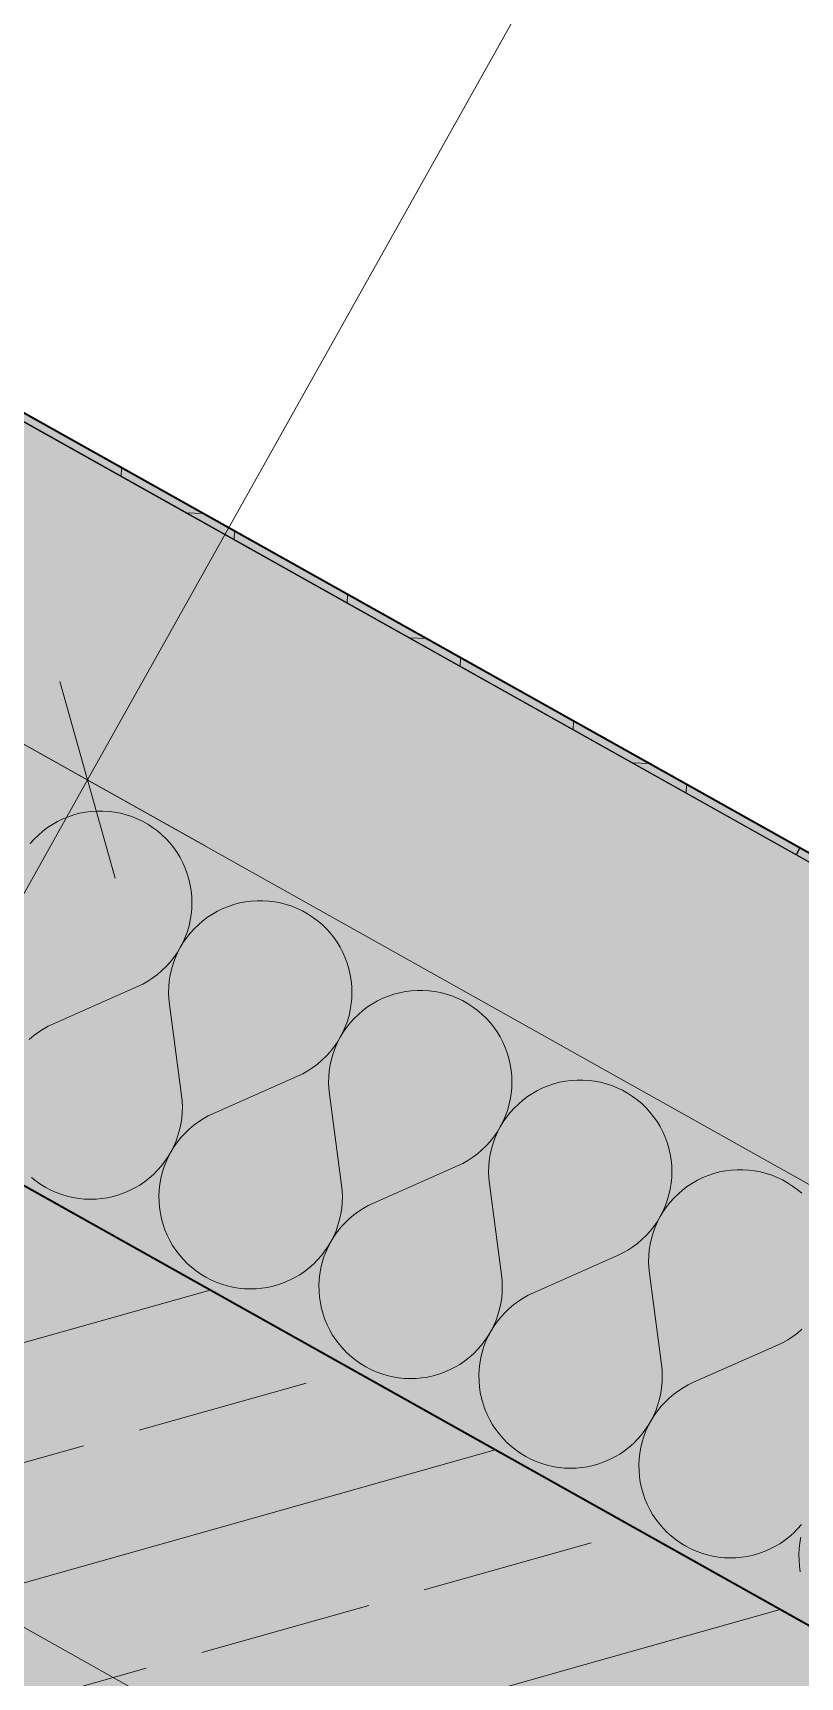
# Model space of a CAD drawing. Header units: metres. Extents: x -27.1 to 50.1, y 105.7 to 163.4.
# Drawn here: x 1.518 to 1.916, y 125.799 to 126.653 of the extents above; entities that cross this region are included whole.
import ezdxf

# ---------------------------------------------------------------- set-up
doc = ezdxf.new("R2010")
doc.units = ezdxf.units.M
doc.header["$MEASUREMENT"] = 0
doc.linetypes.add('Strichpunktlinie', pattern=[0.006703, 0.003528, -0.001764, 0, -0.001411])
doc.linetypes.add('Wipeout_Contour', pattern=[1, 0, -1])
for name, color, linetype in [('00  Raster', 7, 'Continuous'), ('10  Fassade', 7, 'Continuous'), ('10  Fassade_Deckschraffur', 7, 'Continuous'), ('10  Fassade_Schnittschraffur', 7, 'Continuous'), ('10  Treppen + Rampen', 7, 'Continuous'), ('10  Wand Massiv', 7, 'Continuous'), ('10  Wand Massiv_Schnittschraffur', 7, 'Continuous'), ('Neubau_10  Treppen + Rampen', 7, 'Continuous'), ('Neubau_40  Bemaßung 1_50 Achse', 7, 'Continuous')]:
    doc.layers.add(name, color=color, linetype=linetype)
pattern_1 = [(195.73796, (0, 0), (-0.03254858, 0.11550147), []), (195.73796, (0.01627, -0.05775), (-0.03254858, 0.11550147), [0.09, -0.03])]

# ---------------------------------------------------------------- blocks, each defined once
blk = doc.blocks.new('*X3', base_point=(-0.16283, 98.00747))
at = {"layer": '10  Wand Massiv_Schnittschraffur', "color": 98, "linetype": 'Continuous', "lineweight": 13, "ltscale": 1000, "true_color": 0x000100}
for p, q in [((1.53036, 126.24337), (1.5277, 126.24186)), ((1.53311, 126.24471), (1.53036, 126.24337)), ((1.53594, 126.24586), (1.53311, 126.24471)), ((1.53883, 126.24683), (1.53594, 126.24586)), ((1.54179, 126.24762), (1.53883, 126.24683)), ((1.54479, 126.24821), (1.54179, 126.24762)), ((1.54782, 126.24861), (1.54479, 126.24821)), ((1.55086, 126.24882), (1.54782, 126.24861)), ((1.55392, 126.24882), (1.55086, 126.24882)), ((1.55697, 126.24864), (1.55392, 126.24882)), ((1.56, 126.24825), (1.55697, 126.24864)), ((1.563, 126.24768), (1.56, 126.24825)), ((1.56596, 126.24691), (1.563, 126.24768)), ((1.56886, 126.24595), (1.56596, 126.24691)), ((1.5717, 126.24481), (1.56886, 126.24595)), ((1.57445, 126.24349), (1.5717, 126.24481)), ((1.57712, 126.242), (1.57445, 126.24349)), ((1.57968, 126.24034), (1.57712, 126.242)), ((1.5182, 126.23423), (1.51615, 126.23196)), ((1.52038, 126.23636), (1.5182, 126.23423)), ((1.5227, 126.23835), (1.52038, 126.23636)), ((1.52515, 126.24019), (1.5227, 126.23835)), ((1.5277, 126.24186), (1.52515, 126.24019)), ((1.58214, 126.23851), (1.57968, 126.24034)), ((1.58447, 126.23654), (1.58214, 126.23851)), ((1.58667, 126.23442), (1.58447, 126.23654)), ((1.58873, 126.23216), (1.58667, 126.23442)), ((1.59064, 126.22977), (1.58873, 126.23216)), ((1.59239, 126.22727), (1.59064, 126.22977)), ((1.59398, 126.22466), (1.59239, 126.22727)), ((1.59539, 126.22195), (1.59398, 126.22466)), ((1.59663, 126.21916), (1.59539, 126.22195)), ((1.59769, 126.21629), (1.59663, 126.21916)), ((1.59857, 126.21337), (1.59769, 126.21629)), ((1.59925, 126.21039), (1.59857, 126.21337)), ((1.59974, 126.20737), (1.59925, 126.21039)), ((1.60004, 126.20433), (1.59974, 126.20737)), ((1.60014, 126.20128), (1.60004, 126.20433)), ((1.60005, 126.19822), (1.60014, 126.20128)), ((1.61902, 126.19931), (1.61619, 126.19815)), ((1.62192, 126.20028), (1.61902, 126.19931)), ((1.62487, 126.20107), (1.62192, 126.20028)), ((1.62787, 126.20166), (1.62487, 126.20107)), ((1.6309, 126.20206), (1.62787, 126.20166)), ((1.63395, 126.20226), (1.6309, 126.20206)), ((1.637, 126.20227), (1.63395, 126.20226)), ((1.64005, 126.20208), (1.637, 126.20227)), ((1.64309, 126.2017), (1.64005, 126.20208)), ((1.64609, 126.20112), (1.64309, 126.2017)), ((1.64905, 126.20036), (1.64609, 126.20112)), ((1.65195, 126.1994), (1.64905, 126.20036)), ((1.65478, 126.19826), (1.65195, 126.1994)), ((1.59859, 126.18918), (1.59927, 126.19216)), ((1.59927, 126.19216), (1.59976, 126.19518)), ((1.59976, 126.19518), (1.60005, 126.19822)), ((1.60579, 126.1918), (1.60347, 126.18981)), ((1.60823, 126.19364), (1.60579, 126.1918)), ((1.61079, 126.19531), (1.60823, 126.19364)), ((1.61344, 126.19682), (1.61079, 126.19531)), ((1.61619, 126.19815), (1.61344, 126.19682)), ((1.65754, 126.19694), (1.65478, 126.19826)), ((1.6602, 126.19545), (1.65754, 126.19694)), ((1.66277, 126.19378), (1.6602, 126.19545)), ((1.66522, 126.19196), (1.66277, 126.19378)), ((1.66755, 126.18999), (1.66522, 126.19196)), ((1.59544, 126.18059), (1.59667, 126.18338)), ((1.59734, 126.18301), (1.5956, 126.1805)), ((1.59667, 126.18338), (1.59773, 126.18625)), ((1.59924, 126.18541), (1.59734, 126.18301)), ((1.59773, 126.18625), (1.59859, 126.18918)), ((1.60128, 126.18768), (1.59924, 126.18541)), ((1.60347, 126.18981), (1.60128, 126.18768)), ((1.66975, 126.18786), (1.66755, 126.18999)), ((1.67181, 126.18561), (1.66975, 126.18786)), ((1.67372, 126.18322), (1.67181, 126.18561)), ((1.67547, 126.18072), (1.67372, 126.18322)), ((1.5907, 126.17276), (1.59244, 126.17526)), ((1.59262, 126.17516), (1.5914, 126.17236)), ((1.59244, 126.17526), (1.59403, 126.17788)), ((1.59403, 126.17788), (1.59262, 126.17516)), ((1.59403, 126.17788), (1.59544, 126.18059)), ((1.5956, 126.1805), (1.59403, 126.17788)), ((1.67706, 126.17811), (1.67547, 126.18072)), ((1.67848, 126.1754), (1.67706, 126.17811)), ((1.67972, 126.17261), (1.67848, 126.1754)), ((1.58222, 126.164), (1.58454, 126.16598)), ((1.58454, 126.16598), (1.58674, 126.16811)), ((1.58674, 126.16811), (1.58879, 126.17037)), ((1.58879, 126.17037), (1.5907, 126.17276)), ((1.5895, 126.16656), (1.58883, 126.16358)), ((1.59035, 126.16949), (1.5895, 126.16656)), ((1.5914, 126.17236), (1.59035, 126.16949)), ((1.68078, 126.16974), (1.67972, 126.17261)), ((1.68165, 126.16681), (1.68078, 126.16974)), ((1.68234, 126.16383), (1.68165, 126.16681)), ((1.57179, 126.15768), (1.52824, 126.13841)), ((1.57179, 126.15768), (1.57454, 126.159)), ((1.57454, 126.159), (1.57721, 126.1605)), ((1.57721, 126.1605), (1.57977, 126.16217)), ((1.57977, 126.16217), (1.58222, 126.164)), ((1.58807, 126.15752), (1.58799, 126.15446)), ((1.58835, 126.16056), (1.58807, 126.15752)), ((1.58883, 126.16358), (1.58835, 126.16056)), ((1.68283, 126.16082), (1.68234, 126.16383)), ((1.68313, 126.15778), (1.68283, 126.16082)), ((1.68323, 126.15472), (1.68313, 126.15778)), ((1.58799, 126.15446), (1.5881, 126.15141)), ((1.5881, 126.15141), (1.58841, 126.14837)), ((1.58841, 126.14837), (1.59471, 126.10117)), ((1.68236, 126.14561), (1.68284, 126.14863)), ((1.68284, 126.14863), (1.68313, 126.15167)), ((1.68313, 126.15167), (1.68323, 126.15472)), ((1.69387, 126.14876), (1.69132, 126.14708)), ((1.69653, 126.15027), (1.69387, 126.14876)), ((1.69928, 126.1516), (1.69653, 126.15027)), ((1.70211, 126.15276), (1.69928, 126.1516)), ((1.705, 126.15373), (1.70211, 126.15276)), ((1.70796, 126.15451), (1.705, 126.15373)), ((1.71096, 126.15511), (1.70796, 126.15451)), ((1.71399, 126.15551), (1.71096, 126.15511)), ((1.71703, 126.15571), (1.71399, 126.15551)), ((1.72009, 126.15572), (1.71703, 126.15571)), ((1.72314, 126.15553), (1.72009, 126.15572)), ((1.72617, 126.15515), (1.72314, 126.15553)), ((1.72917, 126.15457), (1.72617, 126.15515)), ((1.73213, 126.1538), (1.72917, 126.15457)), ((1.73503, 126.15285), (1.73213, 126.1538)), ((1.73787, 126.15171), (1.73503, 126.15285)), ((1.74062, 126.15039), (1.73787, 126.15171)), ((1.74329, 126.14889), (1.74062, 126.15039)), ((1.74585, 126.14723), (1.74329, 126.14889)), ((1.67976, 126.13683), (1.68081, 126.1397)), ((1.68081, 126.1397), (1.68168, 126.14263)), ((1.68168, 126.14263), (1.68236, 126.14561)), ((1.68437, 126.14112), (1.68232, 126.13885)), ((1.68655, 126.14326), (1.68437, 126.14112)), ((1.68887, 126.14525), (1.68655, 126.14326)), ((1.69132, 126.14708), (1.68887, 126.14525)), ((1.74831, 126.14541), (1.74585, 126.14723)), ((1.75064, 126.14343), (1.74831, 126.14541)), ((1.75284, 126.14131), (1.75064, 126.14343)), ((1.7549, 126.13905), (1.75284, 126.14131)), ((1.51795, 126.1322), (1.51565, 126.13026)), ((1.52037, 126.13399), (1.51795, 126.1322)), ((1.5229, 126.13563), (1.52037, 126.13399)), ((1.52553, 126.1371), (1.5229, 126.13563)), ((1.52824, 126.13841), (1.52553, 126.1371)), ((1.67553, 126.12871), (1.67711, 126.13133)), ((1.67711, 126.13133), (1.67571, 126.12861)), ((1.67711, 126.13133), (1.67852, 126.13404)), ((1.67869, 126.13395), (1.67711, 126.13133)), ((1.67852, 126.13404), (1.67976, 126.13683)), ((1.68042, 126.13646), (1.67869, 126.13395)), ((1.68232, 126.13885), (1.68042, 126.13646)), ((1.75681, 126.13667), (1.7549, 126.13905)), ((1.75856, 126.13416), (1.75681, 126.13667)), ((1.76015, 126.13155), (1.75856, 126.13416)), ((1.76156, 126.12885), (1.76015, 126.13155)), ((1.66982, 126.12155), (1.67188, 126.12382)), ((1.67188, 126.12382), (1.67378, 126.12621)), ((1.67344, 126.12294), (1.67258, 126.12001)), ((1.67448, 126.12581), (1.67344, 126.12294)), ((1.67378, 126.12621), (1.67553, 126.12871)), ((1.67571, 126.12861), (1.67448, 126.12581)), ((1.76281, 126.12605), (1.76156, 126.12885)), ((1.76386, 126.12319), (1.76281, 126.12605)), ((1.76474, 126.12026), (1.76386, 126.12319)), ((1.65763, 126.11245), (1.66029, 126.11395)), ((1.66029, 126.11395), (1.66285, 126.11562)), ((1.66285, 126.11562), (1.6653, 126.11745)), ((1.6653, 126.11745), (1.66763, 126.11943)), ((1.66763, 126.11943), (1.66982, 126.12155)), ((1.67144, 126.11401), (1.67116, 126.11096)), ((1.67191, 126.11703), (1.67144, 126.11401)), ((1.67258, 126.12001), (1.67191, 126.11703)), ((1.76542, 126.11728), (1.76474, 126.12026)), ((1.76591, 126.11427), (1.76542, 126.11728)), ((1.76621, 126.11122), (1.76591, 126.11427)), ((1.65488, 126.11113), (1.61133, 126.09186)), ((1.65488, 126.11113), (1.65763, 126.11245)), ((1.67116, 126.11096), (1.67107, 126.10791)), ((1.67107, 126.10791), (1.67119, 126.10486)), ((1.76631, 126.10817), (1.76621, 126.11122)), ((1.76622, 126.10512), (1.76631, 126.10817)), ((1.78519, 126.1062), (1.78236, 126.10505)), ((1.78809, 126.10718), (1.78519, 126.1062)), ((1.79104, 126.10796), (1.78809, 126.10718)), ((1.79404, 126.10855), (1.79104, 126.10796)), ((1.79707, 126.10895), (1.79404, 126.10855)), ((1.80012, 126.10916), (1.79707, 126.10895)), ((1.80318, 126.10916), (1.80012, 126.10916)), ((1.80623, 126.10898), (1.80318, 126.10916)), ((1.80926, 126.10859), (1.80623, 126.10898)), ((1.81226, 126.10802), (1.80926, 126.10859)), ((1.81522, 126.10725), (1.81226, 126.10802)), ((1.81812, 126.10629), (1.81522, 126.10725)), ((1.82095, 126.10515), (1.81812, 126.10629)), ((1.59502, 126.09817), (1.59471, 126.10117)), ((1.59513, 126.09516), (1.59502, 126.09817)), ((1.67119, 126.10486), (1.67149, 126.10181)), ((1.67149, 126.10181), (1.6778, 126.05461)), ((1.76476, 126.09608), (1.76544, 126.09906)), ((1.76544, 126.09906), (1.76593, 126.10207)), ((1.76593, 126.10207), (1.76622, 126.10512)), ((1.77196, 126.09869), (1.76964, 126.0967)), ((1.7744, 126.10053), (1.77196, 126.09869)), ((1.77696, 126.10221), (1.7744, 126.10053)), ((1.77961, 126.10371), (1.77696, 126.10221)), ((1.78236, 126.10505), (1.77961, 126.10371)), ((1.82371, 126.10383), (1.82095, 126.10515)), ((1.82638, 126.10234), (1.82371, 126.10383)), ((1.82894, 126.10068), (1.82638, 126.10234)), ((1.83139, 126.09886), (1.82894, 126.10068)), ((1.83372, 126.09688), (1.83139, 126.09886)), ((1.83592, 126.09476), (1.83372, 126.09688)), ((1.59433, 126.08617), (1.59479, 126.08915)), ((1.59479, 126.08915), (1.59505, 126.09215)), ((1.59505, 126.09215), (1.59513, 126.09516)), ((1.60599, 126.08908), (1.60346, 126.08744)), ((1.60861, 126.09055), (1.60599, 126.08908)), ((1.61133, 126.09186), (1.60861, 126.09055)), ((1.76161, 126.08748), (1.76284, 126.09028)), ((1.76351, 126.08991), (1.76177, 126.08739)), ((1.76284, 126.09028), (1.7639, 126.09315)), ((1.76541, 126.0923), (1.76351, 126.08991)), ((1.7639, 126.09315), (1.76476, 126.09608)), ((1.76745, 126.09457), (1.76541, 126.0923)), ((1.76964, 126.0967), (1.76745, 126.09457)), ((1.83798, 126.0925), (1.83592, 126.09476)), ((1.83989, 126.09011), (1.83798, 126.0925)), ((1.84164, 126.08761), (1.83989, 126.09011)), ((1.59185, 126.0775), (1.59286, 126.08033)), ((1.59286, 126.08033), (1.59369, 126.08323)), ((1.59369, 126.08323), (1.59433, 126.08617)), ((1.59656, 126.08162), (1.59453, 126.0794)), ((1.59874, 126.0837), (1.59656, 126.08162)), ((1.60104, 126.08565), (1.59874, 126.0837)), ((1.60346, 126.08744), (1.60104, 126.08565)), ((1.75687, 126.07965), (1.75861, 126.08216)), ((1.75879, 126.08206), (1.75757, 126.07926)), ((1.75861, 126.08216), (1.7602, 126.08477)), ((1.7602, 126.08477), (1.75879, 126.08206)), ((1.7602, 126.08477), (1.76161, 126.08748)), ((1.76177, 126.08739), (1.7602, 126.08477)), ((1.84323, 126.085), (1.84164, 126.08761)), ((1.84465, 126.08229), (1.84323, 126.085)), ((1.84589, 126.0795), (1.84465, 126.08229)), ((1.58778, 126.06944), (1.5893, 126.07204)), ((1.58931, 126.07204), (1.58789, 126.06938)), ((1.5893, 126.07204), (1.59066, 126.07473)), ((1.59089, 126.0746), (1.58931, 126.07204)), ((1.59066, 126.07473), (1.59185, 126.0775)), ((1.59263, 126.07706), (1.59089, 126.0746)), ((1.59453, 126.0794), (1.59263, 126.07706)), ((1.74839, 126.07089), (1.75071, 126.07287)), ((1.75071, 126.07287), (1.75291, 126.075)), ((1.75291, 126.075), (1.75496, 126.07726)), ((1.75496, 126.07726), (1.75687, 126.07965)), ((1.75567, 126.07345), (1.755, 126.07047)), ((1.75652, 126.07639), (1.75567, 126.07345)), ((1.75757, 126.07926), (1.75652, 126.07639)), ((1.84695, 126.07664), (1.84589, 126.0795)), ((1.84782, 126.07371), (1.84695, 126.07664)), ((1.84851, 126.07073), (1.84782, 126.07371)), ((1.58226, 126.0623), (1.58425, 126.06456)), ((1.58425, 126.06456), (1.58609, 126.06695)), ((1.58557, 126.06382), (1.58468, 126.06094)), ((1.58665, 126.06664), (1.58557, 126.06382)), ((1.58609, 126.06695), (1.58778, 126.06944)), ((1.58789, 126.06938), (1.58665, 126.06664)), ((1.73796, 126.06457), (1.69441, 126.0453)), ((1.73796, 126.06457), (1.74071, 126.0659)), ((1.74071, 126.0659), (1.74338, 126.0674)), ((1.74338, 126.0674), (1.74594, 126.06906)), ((1.74594, 126.06906), (1.74839, 126.07089)), ((1.75424, 126.06441), (1.75416, 126.06136)), ((1.75452, 126.06745), (1.75424, 126.06441)), ((1.755, 126.07047), (1.75452, 126.06745)), ((1.849, 126.06771), (1.84851, 126.07073)), ((1.8493, 126.06467), (1.849, 126.06771)), ((1.8494, 126.06162), (1.8493, 126.06467)), ((1.8832, 126.0626), (1.88016, 126.0624)), ((1.88626, 126.06261), (1.8832, 126.0626)), ((1.88931, 126.06242), (1.88626, 126.06261)), ((1.51682, 126.05846), (1.51918, 126.05659)), ((1.51918, 126.05659), (1.52166, 126.05488)), ((1.52166, 126.05488), (1.52424, 126.05332)), ((1.57041, 126.05311), (1.573, 126.05464)), ((1.573, 126.05464), (1.57549, 126.05633)), ((1.57549, 126.05633), (1.57787, 126.05818)), ((1.57787, 126.05818), (1.58013, 126.06017)), ((1.58013, 126.06017), (1.58226, 126.0623)), ((1.58346, 126.05505), (1.58313, 126.05205)), ((1.58398, 126.05802), (1.58346, 126.05505)), ((1.58468, 126.06094), (1.58398, 126.05802)), ((1.6781, 126.05162), (1.6778, 126.05461)), ((1.75416, 126.06136), (1.75427, 126.0583)), ((1.75427, 126.0583), (1.75458, 126.05526)), ((1.75458, 126.05526), (1.76088, 126.00806)), ((1.84853, 126.0525), (1.84901, 126.05552)), ((1.84901, 126.05552), (1.8493, 126.05856)), ((1.8493, 126.05856), (1.8494, 126.06162)), ((1.86004, 126.05565), (1.85749, 126.05398)), ((1.8627, 126.05716), (1.86004, 126.05565)), ((1.86545, 126.0585), (1.8627, 126.05716)), ((1.86828, 126.05965), (1.86545, 126.0585)), ((1.87117, 126.06062), (1.86828, 126.05965)), ((1.87413, 126.06141), (1.87117, 126.06062)), ((1.87713, 126.062), (1.87413, 126.06141)), ((1.88016, 126.0624), (1.87713, 126.062)), ((1.89234, 126.06204), (1.88931, 126.06242)), ((1.89534, 126.06147), (1.89234, 126.06204)), ((1.8983, 126.0607), (1.89534, 126.06147)), ((1.9012, 126.05974), (1.8983, 126.0607)), ((1.90404, 126.0586), (1.9012, 126.05974)), ((1.90679, 126.05728), (1.90404, 126.0586)), ((1.90946, 126.05579), (1.90679, 126.05728)), ((1.91202, 126.05413), (1.90946, 126.05579)), ((1.91448, 126.0523), (1.91202, 126.05413)), ((1.52424, 126.05332), (1.52691, 126.05193)), ((1.52691, 126.05193), (1.52966, 126.05072)), ((1.52966, 126.05072), (1.53249, 126.04968)), ((1.53249, 126.04968), (1.53538, 126.04882)), ((1.53538, 126.04882), (1.53831, 126.04814)), ((1.53831, 126.04814), (1.54129, 126.04765)), ((1.54129, 126.04765), (1.54428, 126.04735)), ((1.54428, 126.04735), (1.54729, 126.04724)), ((1.54729, 126.04724), (1.5503, 126.04733)), ((1.5503, 126.04733), (1.5533, 126.0476)), ((1.5533, 126.0476), (1.55628, 126.04806)), ((1.55628, 126.04806), (1.55922, 126.04871)), ((1.55922, 126.04871), (1.56212, 126.04954)), ((1.56212, 126.04954), (1.56495, 126.05055)), ((1.56495, 126.05055), (1.56772, 126.05174)), ((1.56772, 126.05174), (1.57041, 126.05311)), ((1.58313, 126.05205), (1.58298, 126.04905)), ((1.58298, 126.04905), (1.58303, 126.04603)), ((1.58303, 126.04603), (1.58327, 126.04303)), ((1.67787, 126.0426), (1.67814, 126.0456)), ((1.67822, 126.04861), (1.6781, 126.05162)), ((1.67814, 126.0456), (1.67822, 126.04861)), ((1.84593, 126.04373), (1.84698, 126.04659)), ((1.84849, 126.04575), (1.84659, 126.04335)), ((1.84698, 126.04659), (1.84785, 126.04952)), ((1.84785, 126.04952), (1.84853, 126.0525)), ((1.85054, 126.04802), (1.84849, 126.04575)), ((1.85272, 126.05015), (1.85054, 126.04802)), ((1.85504, 126.05214), (1.85272, 126.05015)), ((1.85749, 126.05398), (1.85504, 126.05214)), ((1.91681, 126.05033), (1.91448, 126.0523)), ((1.58327, 126.04303), (1.5837, 126.04005)), ((1.5837, 126.04005), (1.58432, 126.0371)), ((1.58432, 126.0371), (1.58512, 126.0342)), ((1.67677, 126.03668), (1.67742, 126.03962)), ((1.67742, 126.03962), (1.67787, 126.0426)), ((1.68182, 126.03715), (1.67965, 126.03506)), ((1.68413, 126.03909), (1.68182, 126.03715)), ((1.68654, 126.04089), (1.68413, 126.03909)), ((1.68907, 126.04252), (1.68654, 126.04089)), ((1.6917, 126.044), (1.68907, 126.04252)), ((1.69441, 126.0453), (1.6917, 126.044)), ((1.8417, 126.03561), (1.84328, 126.03822)), ((1.84328, 126.03822), (1.84188, 126.03551)), ((1.84328, 126.03822), (1.84469, 126.04093)), ((1.84486, 126.04084), (1.84328, 126.03822)), ((1.84469, 126.04093), (1.84593, 126.04373)), ((1.84659, 126.04335), (1.84486, 126.04084)), ((1.58512, 126.0342), (1.5861, 126.03135)), ((1.5861, 126.03135), (1.58726, 126.02857)), ((1.58726, 126.02857), (1.5886, 126.02587)), ((1.67375, 126.02817), (1.67494, 126.03094)), ((1.67572, 126.0305), (1.67398, 126.02805)), ((1.67494, 126.03094), (1.67595, 126.03378)), ((1.67761, 126.03285), (1.67572, 126.0305)), ((1.67595, 126.03378), (1.67677, 126.03668)), ((1.67965, 126.03506), (1.67761, 126.03285)), ((1.83599, 126.02845), (1.83805, 126.03071)), ((1.83805, 126.03071), (1.83995, 126.0331)), ((1.83961, 126.02983), (1.83875, 126.0269)), ((1.84065, 126.03271), (1.83961, 126.02983)), ((1.83995, 126.0331), (1.8417, 126.03561)), ((1.84188, 126.03551), (1.84065, 126.03271)), ((1.5886, 126.02587), (1.5901, 126.02326)), ((1.5901, 126.02326), (1.59176, 126.02075)), ((1.59176, 126.02075), (1.59358, 126.01835)), ((1.66733, 126.01801), (1.66918, 126.02039)), ((1.66973, 126.02008), (1.66866, 126.01727)), ((1.66918, 126.02039), (1.67086, 126.02289)), ((1.67098, 126.02283), (1.66973, 126.02008)), ((1.67086, 126.02289), (1.67239, 126.02549)), ((1.67239, 126.02548), (1.67098, 126.02283)), ((1.67239, 126.02549), (1.67375, 126.02817)), ((1.67398, 126.02805), (1.67239, 126.02548)), ((1.8238, 126.01935), (1.82646, 126.02084)), ((1.82646, 126.02084), (1.82902, 126.02251)), ((1.82902, 126.02251), (1.83147, 126.02434)), ((1.83147, 126.02434), (1.8338, 126.02632)), ((1.8338, 126.02632), (1.83599, 126.02845)), ((1.83761, 126.0209), (1.83733, 126.01786)), ((1.83808, 126.02392), (1.83761, 126.0209)), ((1.83875, 126.0269), (1.83808, 126.02392)), ((1.59358, 126.01835), (1.59555, 126.01607)), ((1.59555, 126.01607), (1.59766, 126.01392)), ((1.59766, 126.01392), (1.5999, 126.01191)), ((1.5999, 126.01191), (1.60226, 126.01004)), ((1.65858, 126.00978), (1.66096, 126.01162)), ((1.66096, 126.01162), (1.66322, 126.01362)), ((1.66322, 126.01362), (1.66534, 126.01575)), ((1.66534, 126.01575), (1.66733, 126.01801)), ((1.66706, 126.01146), (1.66654, 126.0085)), ((1.66777, 126.01439), (1.66706, 126.01146)), ((1.66866, 126.01727), (1.66777, 126.01439)), ((1.82105, 126.01802), (1.7775, 125.99875)), ((1.82105, 126.01802), (1.8238, 126.01935)), ((1.83733, 126.01786), (1.83724, 126.0148)), ((1.83724, 126.0148), (1.83736, 126.01175)), ((1.83736, 126.01175), (1.83766, 126.00871)), ((1.60226, 126.01004), (1.60474, 126.00832)), ((1.60474, 126.00832), (1.60732, 126.00677)), ((1.60732, 126.00677), (1.60999, 126.00538)), ((1.60999, 126.00538), (1.61275, 126.00416)), ((1.61275, 126.00416), (1.61558, 126.00312)), ((1.61558, 126.00312), (1.61846, 126.00226)), ((1.64231, 126.00215), (1.6452, 126.00299)), ((1.6452, 126.00299), (1.64804, 126.004)), ((1.64804, 126.004), (1.65081, 126.00519)), ((1.65081, 126.00519), (1.65349, 126.00656)), ((1.65349, 126.00656), (1.65609, 126.00809)), ((1.65609, 126.00809), (1.65858, 126.00978)), ((1.66621, 126.0055), (1.66607, 126.00249)), ((1.66654, 126.0085), (1.66621, 126.0055)), ((1.76119, 126.00507), (1.76088, 126.00806)), ((1.7613, 126.00206), (1.76119, 126.00507)), ((1.83766, 126.00871), (1.84397, 125.96151)), ((1.61846, 126.00226), (1.6214, 126.00159)), ((1.6214, 126.00159), (1.62437, 126.0011)), ((1.62437, 126.0011), (1.62737, 126.0008)), ((1.62737, 126.0008), (1.63038, 126.00069)), ((1.63038, 126.00069), (1.63339, 126.00077)), ((1.63339, 126.00077), (1.63639, 126.00105)), ((1.63639, 126.00105), (1.63937, 126.00151)), ((1.63937, 126.00151), (1.64231, 126.00215)), ((1.66607, 126.00249), (1.66612, 125.99948)), ((1.66612, 125.99948), (1.66636, 125.99648)), ((1.66636, 125.99648), (1.66679, 125.9935)), ((1.7605, 125.99307), (1.76096, 125.99604)), ((1.76096, 125.99604), (1.76122, 125.99904)), ((1.76122, 125.99904), (1.7613, 126.00206)), ((1.76963, 125.99433), (1.76721, 125.99254)), ((1.77216, 125.99597), (1.76963, 125.99433)), ((1.77478, 125.99745), (1.77216, 125.99597)), ((1.7775, 125.99875), (1.77478, 125.99745)), ((1.66679, 125.9935), (1.6674, 125.99055)), ((1.6674, 125.99055), (1.6682, 125.98764)), ((1.6682, 125.98764), (1.66919, 125.9848)), ((1.75802, 125.98439), (1.75903, 125.98723)), ((1.7607, 125.98629), (1.7588, 125.98395)), ((1.75903, 125.98723), (1.75986, 125.99012)), ((1.75986, 125.99012), (1.7605, 125.99307)), ((1.76273, 125.98851), (1.7607, 125.98629)), ((1.76491, 125.9906), (1.76273, 125.98851)), ((1.76721, 125.99254), (1.76491, 125.9906)), ((1.66919, 125.9848), (1.67035, 125.98202)), ((1.67035, 125.98202), (1.67168, 125.97932)), ((1.67168, 125.97932), (1.67318, 125.97671)), ((1.75395, 125.97634), (1.75547, 125.97893)), ((1.75548, 125.97893), (1.75406, 125.97627)), ((1.75547, 125.97893), (1.75683, 125.98162)), ((1.75706, 125.98149), (1.75548, 125.97893)), ((1.75683, 125.98162), (1.75802, 125.98439)), ((1.7588, 125.98395), (1.75706, 125.98149)), ((1.91211, 125.97596), (1.91456, 125.97779)), ((1.91456, 125.97779), (1.91688, 125.97977)), ((1.67318, 125.97671), (1.67485, 125.9742)), ((1.67485, 125.9742), (1.67667, 125.9718)), ((1.67667, 125.9718), (1.67864, 125.96952)), ((1.67864, 125.96952), (1.68075, 125.96737)), ((1.7463, 125.96706), (1.74843, 125.9692)), ((1.74843, 125.9692), (1.75042, 125.97146)), ((1.75042, 125.97146), (1.75226, 125.97384)), ((1.75175, 125.97072), (1.75085, 125.96784)), ((1.75282, 125.97353), (1.75175, 125.97072)), ((1.75226, 125.97384), (1.75395, 125.97634)), ((1.75406, 125.97627), (1.75282, 125.97353)), ((1.90413, 125.97147), (1.86058, 125.9522)), ((1.90413, 125.97147), (1.90688, 125.97279)), ((1.90688, 125.97279), (1.90955, 125.97429)), ((1.90955, 125.97429), (1.91211, 125.97596)), ((1.68075, 125.96737), (1.68299, 125.96535)), ((1.68299, 125.96535), (1.68535, 125.96348)), ((1.68535, 125.96348), (1.68783, 125.96177)), ((1.68783, 125.96177), (1.69041, 125.96022)), ((1.69041, 125.96022), (1.69308, 125.95883)), ((1.73658, 125.96), (1.73917, 125.96153)), ((1.73917, 125.96153), (1.74166, 125.96323)), ((1.74166, 125.96323), (1.74404, 125.96507)), ((1.74404, 125.96507), (1.7463, 125.96706)), ((1.74963, 125.96194), (1.7493, 125.95895)), ((1.75015, 125.96491), (1.74963, 125.96194)), ((1.75085, 125.96784), (1.75015, 125.96491)), ((1.84427, 125.95851), (1.84397, 125.96151)), ((1.69308, 125.95883), (1.69583, 125.95761)), ((1.69583, 125.95761), (1.69866, 125.95657)), ((1.69866, 125.95657), (1.70155, 125.95571)), ((1.70155, 125.95571), (1.70448, 125.95504)), ((1.70448, 125.95504), (1.70746, 125.95455)), ((1.70746, 125.95455), (1.71045, 125.95425)), ((1.71045, 125.95425), (1.71346, 125.95414)), ((1.71346, 125.95414), (1.71647, 125.95422)), ((1.71647, 125.95422), (1.71947, 125.95449)), ((1.71947, 125.95449), (1.72245, 125.95495)), ((1.72245, 125.95495), (1.72539, 125.9556)), ((1.72539, 125.9556), (1.72829, 125.95643)), ((1.72829, 125.95643), (1.73112, 125.95745)), ((1.73112, 125.95745), (1.73389, 125.95864)), ((1.73389, 125.95864), (1.73658, 125.96)), ((1.7493, 125.95895), (1.74915, 125.95594)), ((1.74915, 125.95594), (1.7492, 125.95293)), ((1.7492, 125.95293), (1.74944, 125.94993)), ((1.84404, 125.94949), (1.84431, 125.95249)), ((1.84439, 125.9555), (1.84427, 125.95851)), ((1.84431, 125.95249), (1.84439, 125.9555)), ((1.86058, 125.9522), (1.85787, 125.95089)), ((1.74944, 125.94993), (1.74987, 125.94694)), ((1.74987, 125.94694), (1.75049, 125.944)), ((1.75049, 125.944), (1.75129, 125.94109)), ((1.84212, 125.94067), (1.84294, 125.94357)), ((1.84294, 125.94357), (1.84359, 125.94651)), ((1.84359, 125.94651), (1.84404, 125.94949)), ((1.84799, 125.94404), (1.84582, 125.94196)), ((1.8503, 125.94599), (1.84799, 125.94404)), ((1.85271, 125.94778), (1.8503, 125.94599)), ((1.85524, 125.94942), (1.85271, 125.94778)), ((1.85787, 125.95089), (1.85524, 125.94942)), ((1.75129, 125.94109), (1.75227, 125.93824)), ((1.75227, 125.93824), (1.75343, 125.93547)), ((1.75343, 125.93547), (1.75477, 125.93277)), ((1.83856, 125.93238), (1.83992, 125.93507)), ((1.84015, 125.93494), (1.83856, 125.93238)), ((1.83992, 125.93507), (1.84111, 125.93784)), ((1.84189, 125.9374), (1.84015, 125.93494)), ((1.84111, 125.93784), (1.84212, 125.94067)), ((1.84378, 125.93974), (1.84189, 125.9374)), ((1.84582, 125.94196), (1.84378, 125.93974)), ((1.75477, 125.93277), (1.75627, 125.93015)), ((1.75627, 125.93015), (1.75793, 125.92764)), ((1.75793, 125.92764), (1.75975, 125.92524)), ((1.8335, 125.92491), (1.83535, 125.92729)), ((1.8359, 125.92698), (1.83483, 125.92416)), ((1.83535, 125.92729), (1.83703, 125.92978)), ((1.83715, 125.92972), (1.8359, 125.92698)), ((1.83703, 125.92978), (1.83856, 125.93238)), ((1.83856, 125.93238), (1.83715, 125.92972)), ((1.75975, 125.92524), (1.76172, 125.92296)), ((1.76172, 125.92296), (1.76383, 125.92081)), ((1.76383, 125.92081), (1.76607, 125.9188)), ((1.76607, 125.9188), (1.76843, 125.91693)), ((1.82475, 125.91667), (1.82713, 125.91852)), ((1.82713, 125.91852), (1.82939, 125.92051)), ((1.82939, 125.92051), (1.83151, 125.92264)), ((1.83151, 125.92264), (1.8335, 125.92491)), ((1.83323, 125.91836), (1.83271, 125.91539)), ((1.83394, 125.92128), (1.83323, 125.91836)), ((1.83483, 125.92416), (1.83394, 125.92128)), ((1.76843, 125.91693), (1.77091, 125.91522)), ((1.77091, 125.91522), (1.77349, 125.91366)), ((1.77349, 125.91366), (1.77616, 125.91227)), ((1.77616, 125.91227), (1.77892, 125.91106)), ((1.77892, 125.91106), (1.78175, 125.91002)), ((1.78175, 125.91002), (1.78463, 125.90916)), ((1.78463, 125.90916), (1.78757, 125.90848)), ((1.80554, 125.9084), (1.80848, 125.90905)), ((1.80848, 125.90905), (1.81137, 125.90988)), ((1.81137, 125.90988), (1.81421, 125.9109)), ((1.81421, 125.9109), (1.81698, 125.91209)), ((1.81698, 125.91209), (1.81966, 125.91345)), ((1.81966, 125.91345), (1.82226, 125.91498)), ((1.82226, 125.91498), (1.82475, 125.91667)), ((1.83238, 125.9124), (1.83224, 125.90939)), ((1.83224, 125.90939), (1.83229, 125.90638)), ((1.83271, 125.91539), (1.83238, 125.9124)), ((1.78757, 125.90848), (1.79054, 125.90799)), ((1.79054, 125.90799), (1.79354, 125.9077)), ((1.79354, 125.9077), (1.79655, 125.90759)), ((1.79655, 125.90759), (1.79956, 125.90767)), ((1.79956, 125.90767), (1.80256, 125.90794)), ((1.80256, 125.90794), (1.80554, 125.9084)), ((1.83229, 125.90638), (1.83253, 125.90337)), ((1.83253, 125.90337), (1.83296, 125.90039)), ((1.83296, 125.90039), (1.83357, 125.89744)), ((1.83357, 125.89744), (1.83437, 125.89454)), ((1.83437, 125.89454), (1.83536, 125.89169)), ((1.83536, 125.89169), (1.83652, 125.88891)), ((1.83652, 125.88891), (1.83785, 125.88621)), ((1.83785, 125.88621), (1.83935, 125.8836)), ((1.83935, 125.8836), (1.84102, 125.88109)), ((1.84102, 125.88109), (1.84284, 125.87869)), ((1.84284, 125.87869), (1.84481, 125.87641)), ((1.84481, 125.87641), (1.84692, 125.87426)), ((1.91247, 125.87396), (1.9146, 125.87609)), ((1.9146, 125.87609), (1.91659, 125.87835)), ((1.84692, 125.87426), (1.84916, 125.87225)), ((1.84916, 125.87225), (1.85152, 125.87038)), ((1.85152, 125.87038), (1.854, 125.86866)), ((1.854, 125.86866), (1.85658, 125.86711)), ((1.85658, 125.86711), (1.85925, 125.86572)), ((1.90006, 125.86553), (1.90275, 125.8669)), ((1.90275, 125.8669), (1.90534, 125.86843)), ((1.90534, 125.86843), (1.90783, 125.87012)), ((1.90783, 125.87012), (1.91021, 125.87197)), ((1.91021, 125.87197), (1.91247, 125.87396)), ((1.9158, 125.86884), (1.91547, 125.86584)), ((1.91632, 125.8718), (1.9158, 125.86884)), ((1.85925, 125.86572), (1.862, 125.8645)), ((1.862, 125.8645), (1.86483, 125.86346)), ((1.86483, 125.86346), (1.86772, 125.8626)), ((1.86772, 125.8626), (1.87065, 125.86193)), ((1.87065, 125.86193), (1.87363, 125.86144)), ((1.87363, 125.86144), (1.87662, 125.86114)), ((1.87662, 125.86114), (1.87963, 125.86103)), ((1.87963, 125.86103), (1.88264, 125.86112)), ((1.88264, 125.86112), (1.88564, 125.86139)), ((1.88564, 125.86139), (1.88862, 125.86185)), ((1.88862, 125.86185), (1.89156, 125.8625)), ((1.89156, 125.8625), (1.89446, 125.86333)), ((1.89446, 125.86333), (1.89729, 125.86434)), ((1.89729, 125.86434), (1.90006, 125.86553)), ((1.91547, 125.86584), (1.91532, 125.86283)), ((1.91532, 125.86283), (1.91537, 125.85982)), ((1.91537, 125.85982), (1.91561, 125.85682)), ((1.91561, 125.85682), (1.91604, 125.85384))]:
    blk.add_line(p, q, dxfattribs=at)

msp = doc.modelspace()

# ---------------------------------------------------------------- hatches: boundary and pattern name
at = {"layer": '10  Wand Massiv_Schnittschraffur', "linetype": 'Continuous', "lineweight": 0, "true_color": 0xffffff}
msp.add_hatch(color=7, dxfattribs=at).paths.add_polyline_path([(1.71418, 125.65487), (1.72164, 125.65069), (1.96813, 125.79915), (1.83638, 125.87297)])
at = {"layer": '10  Wand Massiv_Schnittschraffur', "linetype": 'Continuous', "lineweight": 13, "true_color": 0x000100}
h = msp.add_hatch(dxfattribs=at)
h.set_pattern_fill('Beton__Stahlbeton_0001', color=98, style=0, pattern_type=2)
h.set_pattern_definition(pattern_1)
h.paths.add_polyline_path([(1.71418, 125.65487), (1.72164, 125.65069), (1.96813, 125.79915), (1.83638, 125.87297)])

# ---------------------------------------------------------------- linework, layer by layer
at = {"layer": '10  Wand Massiv', "color": 7, "linetype": 'Continuous', "lineweight": 35, "ltscale": 1000}
msp.add_line((1.96813, 125.79915), (1.83638, 125.87297), dxfattribs=at)

# ---------------------------------------------------------------- wipeouts: each hides what was drawn before it
at = {"color": 254, "linetype": 'Wipeout_Contour', "lineweight": 0, "ltscale": 578.896248}
msp.add_wipeout([(1.50676, 161.86493), (-18.39249, 126.34979), (-18.2219, 126.2542), (1.67692, 161.76859)], dxfattribs=at).dxf.layer = '10  Fassade_Deckschraffur'

# ---------------------------------------------------------------- next in the draw order: hatches: boundary and pattern name
at = {"layer": '10  Wand Massiv_Schnittschraffur', "linetype": 'Continuous', "lineweight": 0, "true_color": 0xffffff}
msp.add_hatch(color=7, dxfattribs=at).paths.add_polyline_path([(1.83638, 125.87297), (-0.30098, 127.07054), (-0.42318, 126.85244), (1.71418, 125.65487)])
at = {"layer": '10  Wand Massiv_Schnittschraffur', "linetype": 'Continuous', "lineweight": 13, "true_color": 0x000100}
h = msp.add_hatch(dxfattribs=at)
h.set_pattern_fill('Beton__Stahlbeton_0001', color=98, style=0, pattern_type=2)
h.set_pattern_definition(pattern_1)
h.paths.add_polyline_path([(1.83638, 125.87297), (-0.30098, 127.07054), (-0.42318, 126.85244), (1.71418, 125.65487)])

# ---------------------------------------------------------------- next in the draw order: linework, layer by layer
at = {"layer": '10  Wand Massiv', "color": 7, "linetype": 'Continuous', "lineweight": 35, "ltscale": 1000}
msp.add_line((1.83638, 125.87297), (-0.30098, 127.07054), dxfattribs=at)
at = {"layer": '10  Wand Massiv', "color": 7, "linetype": 'Continuous', "lineweight": 13, "ltscale": 1000, "flags": 128}
msp.add_lwpolyline([(2.16532, 125.91791), (-0.20322, 127.24502)], dxfattribs=at)

# ---------------------------------------------------------------- next in the draw order: block references
at = {"layer": '10  Treppen + Rampen', "color": 7, "linetype": 'Continuous', "lineweight": 13, "ltscale": 1000}
msp.add_blockref('*X3', (-0.16283, 98.00747), dxfattribs=at)

# ---------------------------------------------------------------- next in the draw order: wipeouts: each hides what was drawn before it
at = {"color": 254, "linetype": 'Wipeout_Contour', "lineweight": 0, "ltscale": 504.986131}
msp.add_wipeout([(0.7449, 126.88114), (3.09164, 125.56625), (3.09359, 125.56974), (0.74685, 126.88463)], dxfattribs=at).dxf.layer = '10  Fassade_Deckschraffur'

# ---------------------------------------------------------------- next in the draw order: hatches: boundary and pattern name
at = {"layer": '10  Fassade_Schnittschraffur', "linetype": 'Continuous', "lineweight": 0, "true_color": 0xffffff}
msp.add_hatch(color=7, dxfattribs=at).paths.add_polyline_path([(1.91586, 126.22963), (1.16124, 126.65245), (1.15928, 126.64896), (1.9139, 126.22614)])
at = {"layer": '10  Fassade_Schnittschraffur', "linetype": 'Continuous', "lineweight": 13, "true_color": 0x000100}
h = msp.add_hatch(dxfattribs=at)
h.set_pattern_fill('Dämmung__hart_1_0001', color=98, style=0, pattern_type=2)
h.set_pattern_definition([(87.605446, (0, 0), (-0.059947608, 0.00250684), []), (177.605446, (0, 0), (0.00250684, 0.059947608), [])])
h.paths.add_polyline_path([(1.91586, 126.22963), (1.16124, 126.65245), (1.15928, 126.64896), (1.9139, 126.22614)])
at = {"layer": 'Neubau_10  Treppen + Rampen', "linetype": 'Continuous', "lineweight": 0, "true_color": 0x8f8f8f}
msp.add_hatch(color=252, dxfattribs=at).paths.add_polyline_path([(-3.58786, 121.61346), (0.27477, 119.44921), (3.55821, 125.30932), (-0.30442, 127.47356)])

# ---------------------------------------------------------------- next in the draw order: linework, layer by layer
at = {"layer": '00  Raster', "color": 7, "linetype": 'Strichpunktlinie', "lineweight": 13, "ltscale": 1000}
msp.add_line((3.28941, 124.82958), (-16.31992, 135.81674), dxfattribs=at)
at = {"layer": '10  Fassade', "color": 7, "linetype": 'Continuous', "lineweight": 25, "ltscale": 1000, "flags": 128}
for points in [[(3.09359, 125.56974), (0.74685, 126.88463)], [(3.09164, 125.56625), (0.7449, 126.88114)]]:
    msp.add_lwpolyline(points, dxfattribs=at)
msp.add_lwpolyline([(1.91586, 126.22963), (1.9139, 126.22614), (1.15928, 126.64896), (1.16124, 126.65245)], close=True, dxfattribs=at)
at = {"layer": 'Neubau_10  Treppen + Rampen', "color": 8, "linetype": 'Continuous', "lineweight": 35, "ltscale": 1000, "flags": 128}
msp.add_lwpolyline([(3.55821, 125.30932), (-0.30442, 127.47356), (-3.58786, 121.61346), (0.27477, 119.44921)], dxfattribs=at)
at = {"layer": 'Neubau_40  Bemaßung 1_50 Achse', "color": 7, "linetype": 'Continuous', "lineweight": 13, "ltscale": 1000}
for p, q in [((1.54592, 126.26496), (2.9967, 128.85424)), ((1.53154, 126.31601), (1.56031, 126.21392)), ((1.60726, 126.2306), (1.48458, 126.29933)), ((1.3504, 125.91601), (1.54592, 126.26496))]:
    msp.add_line(p, q, dxfattribs=at)

doc.saveas('drawing.dxf')
